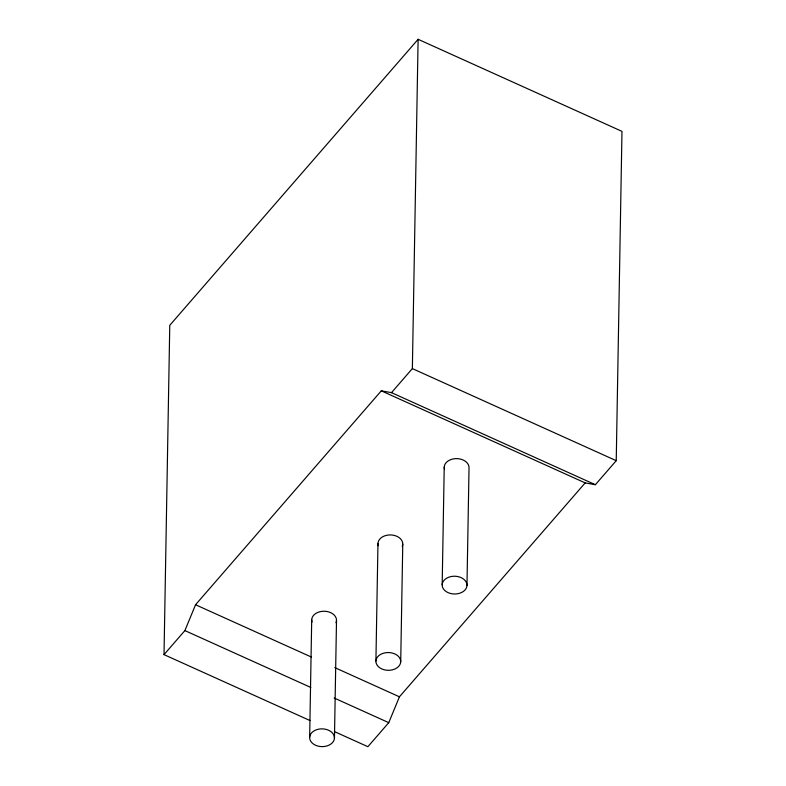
<?xml version="1.0" encoding="UTF-8"?>
<svg xmlns="http://www.w3.org/2000/svg" width="786" height="786" viewBox="0 0 786 786"><rect width="100%" height="100%" fill="white"/><g stroke="black" fill="none" stroke-linecap="round" stroke-linejoin="round"><path stroke-width="1.18" d="M164.019 654.63L169.766 325.316L418.113 39.3L621.981 131.37L616.234 460.684L595.366 484.716L585.177 482.899L381.298 390.829L195.557 604.739L184.887 630.588L164.019 654.63L309.959 720.536M309.655 737.366L311.708 619.761M334.453 738.113A12.409 8.892 1 0 0 316.178 729.86A12.409 8.892 1 0 0 315.53 745.246A12.409 8.892 1 0 0 334.453 738.113L336.506 620.498M375.914 661.055L377.968 543.45M400.713 661.802A12.409 8.892 1 0 0 382.438 653.549A12.409 8.892 1 0 0 381.79 668.935A12.409 8.892 1 0 0 400.713 661.802L402.766 544.187M381.298 390.829L391.497 392.646L412.365 368.605L418.113 39.3M442.174 584.745L444.228 467.13M466.972 585.491A12.409 8.892 1 0 0 448.698 577.229A12.409 8.892 1 0 0 448.049 592.624A12.409 8.892 1 0 0 466.972 585.491L469.026 467.876A12.409 8.892 1 0 0 455.379 458.641A12.409 8.892 1 0 0 444.552 469.448M334.472 731.609L367.887 746.7L388.756 722.668L399.435 696.809L585.177 482.899M412.365 368.605L616.234 460.684M391.497 392.646L595.366 484.716M195.557 604.739L311.423 657.067M334.816 667.628L399.435 696.809M184.887 630.588L310.775 687.445M334.168 698.007L388.756 722.668M312.032 622.07A12.409 8.892 1 0 1 324.48 611.243A12.409 8.892 1 0 1 335.986 622.787M378.292 545.759A12.409 8.892 1 0 1 390.74 534.932A12.409 8.892 1 0 1 402.245 546.476"/></g></svg>
